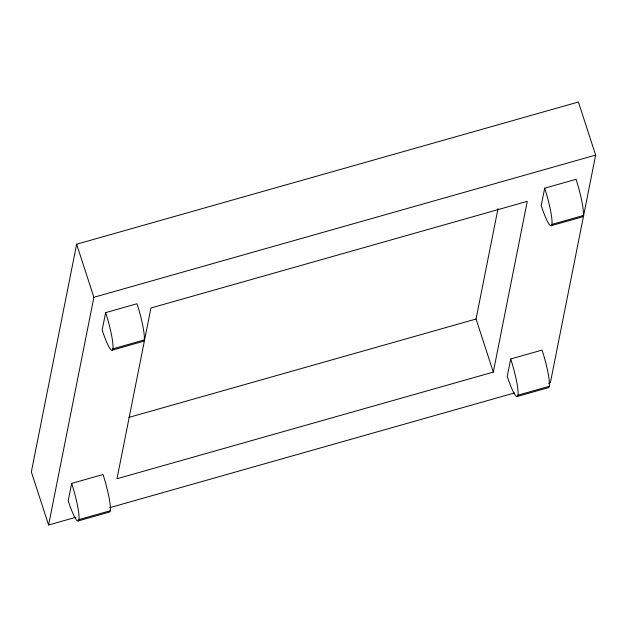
<?xml version="1.0" encoding="UTF-8"?>
<svg xmlns="http://www.w3.org/2000/svg" width="627" height="627" viewBox="0 0 627 627"><rect width="100%" height="100%" fill="white"/><g stroke="black" fill="none" stroke-linecap="round" stroke-linejoin="round"><path stroke-width="0.94" d="M548.476 383.324L550.357 382.791L595.65 155.088L578.4 102.005L76.643 244.209L31.35 471.912L48.6 524.995L75.898 517.259M48.6 524.995L93.885 297.292L76.643 244.209M78.132 520.935L109.498 512.047A29.986 4.177 74.2 0 0 103.032 474.514L71.666 483.401L68.21 500.777A29.986 4.177 74.2 0 0 78.884 519.626L110.25 510.739M112.1 350.164L143.465 341.276A29.986 4.177 74.2 0 0 136.992 303.734L105.634 312.622L102.177 330.006A29.986 4.177 74.2 0 0 112.852 348.855L144.21 339.959M493.3 372.101L527.268 201.33L150.95 307.982L116.983 478.762L493.3 372.101L476.05 319.018L497.995 208.681M517.173 396.507L548.539 387.619A29.986 4.177 74.2 0 0 542.073 350.078L510.707 358.965L507.251 376.349A29.986 4.177 74.2 0 0 517.926 395.198L549.291 386.31M551.141 225.728L582.507 216.84A29.986 4.177 74.2 0 0 576.041 179.306L544.675 188.194L541.219 205.57A29.986 4.177 74.2 0 0 551.893 224.419L583.259 215.531M93.885 297.292L595.65 155.088M128.896 417.41L476.05 319.018M109.788 507.658L514.587 392.925M510.707 358.965A29.986 4.177 74.2 0 1 517.926 395.198M71.666 483.401A29.986 4.177 74.2 0 1 78.884 519.626M105.634 312.622A29.986 4.177 74.2 0 1 112.852 348.855M544.675 188.194A29.986 4.177 74.2 0 1 551.893 224.419"/></g></svg>
